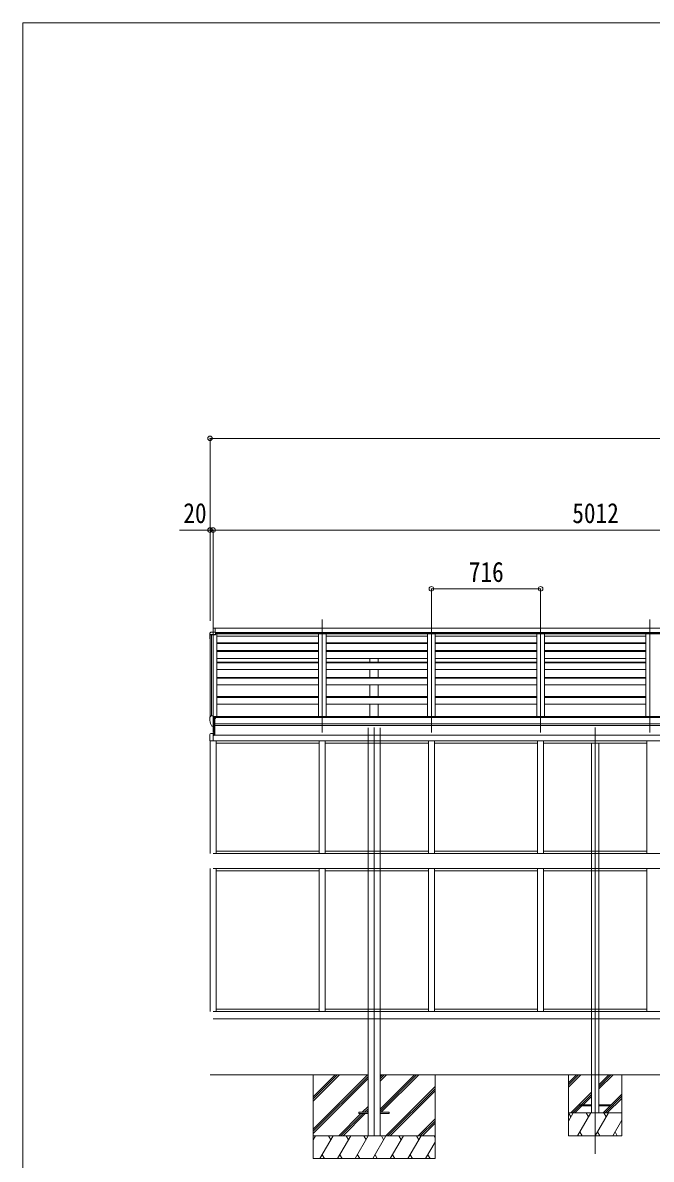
# Model space of a CAD drawing. Units: millimetres at full size. Extents: x -8385 to 8479, y -5853 to 5787.
# Drawn here: x -8385 to -4263, y -1671 to 5787 of the extents above; entities that cross this region are included whole.
import ezdxf
from ezdxf.enums import TextEntityAlignment as Align

# ---------------------------------------------------------------- set-up
doc = ezdxf.new("R2010")
doc.units = ezdxf.units.MM
doc.header["$LTSCALE"] = 30
doc.header["$PDMODE"] = 32
doc.header["$PDSIZE"] = 30
for name, color, linetype, lineweight in [('0-0_0', 7, 'Continuous', 9), ('0-1_本体', 4, 'Continuous', 9), ('0-2_部品', 7, 'Continuous', 9), ('0-8_PARTS2', 2, 'Continuous', 9), ('0-A_寸法', 6, 'Continuous', 9), ('1-0_FRAME', 4, 'Continuous', 9), ('F-0_240', 7, 'Continuous', 9)]:
    doc.layers.add(name, color=color, linetype=linetype, lineweight=lineweight)
doc.styles.add('ＭＳ ゴシック', font='')
doc.styles.get('ＭＳ ゴシック').set_extended_font_data('MS Gothic')

msp = doc.modelspace()

# ---------------------------------------------------------------- linework, layer by layer
at = {"layer": '0-0_0'}
for p, q in [((-6120.78, -1117.41), (-7157.28, -1117.41)), ((-6481.28, -1117.41), (-6481.28, -1667.41)), ((-6481.28, -1473.72), (-6124.97, -1117.41)), ((-6481.28, -1261.59), (-6337.1, -1117.41)), ((-6481.28, -1275.73), (-6322.96, -1117.41)), ((-6481.28, -1289.87), (-6308.82, -1117.41)), ((-3220.78, -1117.41), (-6041.78, -1117.41)), ((-6041.78, -1342.59), (-5816.6, -1117.41)), ((-6041.78, -1356.73), (-5802.46, -1117.41)), ((-6041.78, -1158.74), (-6000.45, -1117.41)), ((-6041.78, -1144.6), (-6014.59, -1117.41)), ((-6041.78, -1130.46), (-6028.74, -1117.41)), ((-6033.82, -1362.91), (-5788.32, -1117.41)), ((-5681.28, -1117.41), (-5681.28, -1667.41)), ((-6481.28, -1487.86), (-6120.78, -1127.36)), ((-6481.28, -1502.01), (-6120.78, -1141.51)), ((-6004.47, -1517.41), (-5681.28, -1194.22)), ((-5990.33, -1517.41), (-5681.28, -1208.36)), ((-5976.19, -1517.41), (-5681.28, -1222.51)), ((-6158.34, -1362.91), (-6120.78, -1325.35)), ((-6144.2, -1362.91), (-6120.78, -1339.5)), ((-6312.84, -1517.41), (-6167.34, -1371.91)), ((-6298.7, -1517.41), (-6153.2, -1371.91)), ((-6284.56, -1517.41), (-6139.06, -1371.91)), ((-6130.06, -1362.91), (-6120.78, -1353.64)), ((-5792.34, -1517.41), (-5681.28, -1406.35)), ((-5778.2, -1517.41), (-5681.28, -1420.5)), ((-5764.06, -1517.41), (-5681.28, -1434.64)), ((-5681.28, -1517.41), (-6481.28, -1517.41)), ((-6481.28, -1544.91), (-6465.4, -1517.41)), ((-6436.54, -1667.41), (-6349.93, -1517.41)), ((-6364.93, -1543.39), (-6379.93, -1517.41)), ((-6321.07, -1667.41), (-6234.46, -1517.41)), ((-6249.46, -1543.39), (-6264.47, -1517.41)), ((-6205.6, -1667.41), (-6118.99, -1517.41)), ((-6133.99, -1543.39), (-6149, -1517.41)), ((-6090.13, -1667.41), (-6003.52, -1517.41)), ((-6018.52, -1543.39), (-6033.52, -1517.41)), ((-5974.66, -1667.41), (-5888.05, -1517.41)), ((-5903.05, -1543.39), (-5918.05, -1517.41)), ((-5859.19, -1667.41), (-5772.58, -1517.41)), ((-5802.58, -1517.41), (-5787.58, -1543.39)), ((-5743.72, -1667.41), (-5681.28, -1559.27)), ((-5687.11, -1517.41), (-5681.28, -1527.51)), ((-6481.28, -1667.41), (-5681.28, -1667.41)), ((-6421.54, -1641.43), (-6406.54, -1667.41)), ((-6306.07, -1641.43), (-6291.07, -1667.41)), ((-6190.6, -1641.43), (-6175.6, -1667.41)), ((-6075.13, -1641.43), (-6060.13, -1667.41)), ((-5959.66, -1641.43), (-5944.66, -1667.41)), ((-5844.19, -1641.43), (-5829.19, -1667.41)), ((-5728.72, -1641.43), (-5713.72, -1667.41))]:
    msp.add_line(p, q, dxfattribs=at)
at = {"layer": '0-1_本体'}
for p, q in [((-7123.78, 1813.56), (-2138.78, 1813.56)), ((-7157.28, 1232.06), (-7157.28, 1770.03)), ((-7147.58, 1238.61), (-7147.58, 1770.66)), ((-7123.78, 1786.45), (-2138.78, 1786.45)), ((-7120.78, 1784.18), (-2141.78, 1784.18)), ((-7120.78, 1778.54), (-2141.78, 1778.54)), ((-7120.78, 1777.64), (-2141.78, 1777.64)), ((-7112.28, 1777.64), (-7112.28, 1233.47)), ((-6446.28, 1762.19), (-7112.28, 1762.19)), ((-6446.28, 1717.66), (-7112.28, 1717.66)), ((-6446.28, 1715.66), (-7112.28, 1715.66)), ((-6446.28, 1777.64), (-6446.28, 1235.13)), ((-6396.28, 1777.64), (-6396.28, 1235.13)), ((-5730.28, 1762.19), (-6396.28, 1762.19)), ((-5730.28, 1717.66), (-6396.28, 1717.66)), ((-5730.28, 1715.66), (-6396.28, 1715.66)), ((-6108.78, 1712.49), (-6108.78, 1715.66)), ((-6053.78, 1712.49), (-6053.78, 1715.66)), ((-5730.28, 1777.64), (-5730.28, 1235.13)), ((-5680.28, 1777.64), (-5680.28, 1235.13)), ((-5014.28, 1762.19), (-5680.28, 1762.19)), ((-5014.28, 1717.66), (-5680.28, 1717.66)), ((-5014.28, 1715.66), (-5680.28, 1715.66)), ((-5014.28, 1777.64), (-5014.28, 1235.13)), ((-4964.28, 1777.64), (-4964.28, 1235.13)), ((-4298.28, 1762.19), (-4964.28, 1762.19)), ((-4298.28, 1717.66), (-4964.28, 1717.66)), ((-4298.28, 1715.66), (-4964.28, 1715.66)), ((-4298.28, 1777.64), (-4298.28, 1235.13)), ((-7112.28, 1712.49), (-6446.28, 1712.49)), ((-6446.28, 1667.74), (-7112.28, 1667.74)), ((-7112.28, 1663.45), (-6446.28, 1663.45)), ((-6446.28, 1659.99), (-7112.28, 1659.99)), ((-6396.28, 1712.49), (-5730.28, 1712.49)), ((-5730.28, 1667.74), (-6396.28, 1667.74)), ((-6396.28, 1663.45), (-5730.28, 1663.45)), ((-5730.28, 1659.99), (-6396.28, 1659.99)), ((-6108.78, 1663.45), (-6108.78, 1667.74)), ((-6053.78, 1663.45), (-6053.78, 1667.74)), ((-5680.28, 1712.49), (-5014.28, 1712.49)), ((-5014.28, 1667.74), (-5680.28, 1667.74)), ((-5680.28, 1663.45), (-5014.28, 1663.45)), ((-5014.28, 1659.99), (-5680.28, 1659.99)), ((-4964.28, 1712.49), (-4298.28, 1712.49)), ((-4298.28, 1667.74), (-4964.28, 1667.74)), ((-4964.28, 1663.45), (-4298.28, 1663.45)), ((-4298.28, 1659.99), (-4964.28, 1659.99)), ((-6446.28, 1615.75), (-7112.28, 1615.75)), ((-7112.28, 1590.88), (-6446.28, 1590.88)), ((-7112.28, 1586.86), (-6446.28, 1586.86)), ((-5730.28, 1615.75), (-6396.28, 1615.75)), ((-6396.28, 1590.88), (-5730.28, 1590.88)), ((-6396.28, 1586.86), (-5730.28, 1586.86)), ((-6108.78, 1590.88), (-6108.78, 1615.75)), ((-6053.78, 1590.88), (-6053.78, 1615.75)), ((-5014.28, 1615.75), (-5680.28, 1615.75)), ((-5680.28, 1590.88), (-5014.28, 1590.88)), ((-5680.28, 1586.86), (-5014.28, 1586.86)), ((-4298.28, 1615.75), (-4964.28, 1615.75)), ((-4964.28, 1590.88), (-4298.28, 1590.88)), ((-4964.28, 1586.86), (-4298.28, 1586.86)), ((-7112.28, 1542.42), (-6446.28, 1542.42)), ((-6396.28, 1542.42), (-5730.28, 1542.42)), ((-6108.78, 1490.84), (-6108.78, 1542.42)), ((-6053.78, 1490.84), (-6053.78, 1542.42)), ((-5680.28, 1542.42), (-5014.28, 1542.42)), ((-4964.28, 1542.42), (-4298.28, 1542.42)), ((-7112.28, 1490.84), (-6446.28, 1490.84)), ((-6446.28, 1485.06), (-7112.28, 1485.06)), ((-7112.28, 1441.13), (-6446.28, 1441.13)), ((-6396.28, 1490.84), (-5730.28, 1490.84)), ((-5730.28, 1485.06), (-6396.28, 1485.06)), ((-6396.28, 1441.13), (-5730.28, 1441.13)), ((-6108.78, 1365.75), (-6108.78, 1441.13)), ((-6053.78, 1365.75), (-6053.78, 1441.13)), ((-5680.28, 1490.84), (-5014.28, 1490.84)), ((-5014.28, 1485.06), (-5680.28, 1485.06)), ((-5680.28, 1441.13), (-5014.28, 1441.13)), ((-4964.28, 1490.84), (-4298.28, 1490.84)), ((-4298.28, 1485.06), (-4964.28, 1485.06)), ((-4964.28, 1441.13), (-4298.28, 1441.13)), ((-7112.28, 1365.75), (-6446.28, 1365.75)), ((-6446.28, 1358.93), (-7112.28, 1358.93)), ((-6396.28, 1365.75), (-5730.28, 1365.75)), ((-5730.28, 1358.93), (-6396.28, 1358.93)), ((-5680.28, 1365.75), (-5014.28, 1365.75)), ((-5014.28, 1358.93), (-5680.28, 1358.93)), ((-4964.28, 1365.75), (-4298.28, 1365.75)), ((-4298.28, 1358.93), (-4964.28, 1358.93)), ((-7112.28, 1315.39), (-6446.28, 1315.39)), ((-6396.28, 1315.39), (-5730.28, 1315.39)), ((-6108.78, 1235.21), (-6108.78, 1315.39)), ((-6053.78, 1235.21), (-6053.78, 1315.39)), ((-5680.28, 1315.39), (-5014.28, 1315.39)), ((-4964.28, 1315.39), (-4298.28, 1315.39)), ((-7135.78, 1233.47), (-7112.28, 1233.47)), ((-2131.78, 1228.5), (-7130.78, 1228.5)), ((-7107.28, 1228.5), (-7107.28, 1235.21)), ((-2155.28, 1235.21), (-7107.28, 1235.21)), ((-7130.78, 1187.28), (-2131.78, 1187.28)), ((-2131.78, 1175.42), (-7130.78, 1175.51)), ((-6120.78, 1159.68), (-6120.78, -1517.41)), ((-6041.78, 1159.68), (-6041.78, -1517.41))]:
    msp.add_line(p, q, dxfattribs=at)
msp.add_circle((-7123.31, 1223.77), 3, dxfattribs=at)
at = {"layer": '0-2_部品'}
for p, q in [((-7135.78, 1815.56), (-7137.28, 1815.56)), ((-7137.28, 1815.56), (-7137.28, 1813.16)), ((-7137.28, 1787.07), (-7137.28, 1813.16)), ((-7135.78, 1815.56), (-7135.78, 1813.84)), ((-7123.78, 1814.81), (-7135.78, 1815.55)), ((-7135.78, 1813.84), (-7135.78, 1813.83)), ((-7123.78, 1814.81), (-7123.78, 1786.32)), ((-7159.28, 1768.28), (-7159.28, 1779.35)), ((-7157.78, 1768.28), (-7157.78, 1768.91)), ((-7152.37, 1788.15), (-7156.44, 1782.34)), ((-7156.44, 1771.9), (-7151.87, 1772.16)), ((-7156.36, 1770.41), (-7151.78, 1770.66)), ((-7151.87, 1772.16), (-7120.78, 1772.16)), ((-7151.87, 1770.66), (-7120.78, 1770.66)), ((-7149.28, 1788.72), (-7151.61, 1788.58)), ((-7149.28, 1788.72), (-7137.28, 1788.72)), ((-7123.78, 1787.79), (-7137.28, 1788.62)), ((-7123.78, 1787.59), (-7137.28, 1788.34)), ((-7123.78, 1786.32), (-7137.28, 1787.07)), ((-7137.28, 1787.07), (-7120.78, 1784.58)), ((-7120.78, 1770.66), (-7120.78, 1784.58))]:
    msp.add_line(p, q, dxfattribs=at)
at = {"layer": '0-2_部品', "color": 4}
for p, q in [((-7159.28, 1229.31), (-7159.28, 1228.68)), ((-7152.37, 1238.12), (-7156.44, 1232.31)), ((-7137.28, 1170.18), (-7137.28, 1238.68)), ((-7135.78, 1237.77), (-7137.28, 1237.77)), ((-7130.78, 1228.95), (-7137.28, 1229.35)), ((-7135.78, 1237.77), (-7135.78, 1231.6)), ((-7135.78, 1233.47), (-7112.28, 1233.47)), ((-7132.28, 1228.54), (-7130.28, 1228.81)), ((-7132.28, 1110.77), (-7132.28, 1228.54)), ((-2144.28, 1229.74), (-7130.28, 1229.74)), ((-7130.28, 1229.74), (-7130.28, 1228.81)), ((-7130.28, 1228.81), (-7125.54, 1228.16)), ((-7130.28, 1110.65), (-7130.28, 1226.84)), ((-7125.28, 1111.24), (-7125.28, 1227.87)), ((-7107.28, 1229.74), (-7107.28, 1235.21)), ((-2155.28, 1235.21), (-7107.28, 1235.21)), ((-7144.9, 1172), (-7154.65, 1187.38)), ((-7137.28, 1123.42), (-7152.57, 1122.62)), ((-7138.78, 1170.28), (-7142.49, 1170.5)), ((-7138.78, 1170.28), (-7137.28, 1170.18)), ((-7137.28, 1172.38), (-7136.78, 1172.38)), ((-7137.28, 1123.42), (-7137.28, 1074.22)), ((-7137.28, 1122.92), (-7132.28, 1122.92)), ((-7136.78, 1172.38), (-7136.28, 1173.38)), ((-7132.28, 1173.38), (-7136.28, 1173.38)), ((-7132.28, 1160.15), (-7130.28, 1160.03)), ((-7132.28, 1130.92), (-7130.28, 1130.92)), ((-7132.28, 1124.07), (-7130.28, 1123.95)), ((-7157.78, 1117.13), (-7157.78, 1074.22)), ((-7137.28, 1074.22), (-7157.78, 1074.22)), ((-7157.28, 1074.22), (-7157.28, 335.62)), ((-7137.28, 1074.42), (-2125.28, 1074.42)), ((-2144.28, 1112.92), (-7125.28, 1112.92)), ((-7117.28, 1074.42), (-7117.28, 335.42)), ((-6441.28, 1058.42), (-7117.28, 1058.42)), ((-6441.28, 1074.42), (-6441.28, 335.42)), ((-6401.28, 1074.42), (-6401.28, 335.42)), ((-6401.28, 1058.42), (-5725.28, 1058.42)), ((-6120.78, 1058.42), (-6120.78, -750.58)), ((-6041.78, 1058.42), (-6041.78, -750.58)), ((-5725.28, 1074.42), (-5725.28, 335.42)), ((-5685.28, 1074.42), (-5685.28, 335.42)), ((-5685.28, 1058.42), (-5009.28, 1058.42)), ((-5009.28, 1074.42), (-5009.28, 335.42)), ((-4969.28, 1074.42), (-4969.28, 335.42)), ((-4969.28, 1058.42), (-4293.28, 1058.42)), ((-4656.28, 1058.42), (-4656.28, -750.58)), ((-4606.28, 1058.42), (-4606.28, -750.58)), ((-4293.28, 1074.42), (-4293.28, 335.42)), ((-7137.28, 335.42), (-2125.28, 335.42)), ((-7117.28, 350.92), (-6441.28, 350.92)), ((-6401.28, 350.92), (-5725.28, 350.92)), ((-5685.28, 350.92), (-5009.28, 350.92)), ((-4969.28, 350.92), (-4293.28, 350.92)), ((-7157.28, 237.22), (-7157.28, -701.88)), ((-7137.28, 237.42), (-2125.28, 237.42)), ((-7117.28, 237.42), (-7117.28, -702.08)), ((-6441.28, -702.08), (-6441.28, 237.42)), ((-6401.28, -702.08), (-6401.28, 237.42)), ((-5725.28, -702.08), (-5725.28, 237.42)), ((-5685.28, -702.08), (-5685.28, 237.42)), ((-5009.28, 237.42), (-5009.28, -702.08)), ((-4969.28, 237.42), (-4969.28, -702.08)), ((-4293.28, 237.42), (-4293.28, -702.08)), ((-7117.28, 221.92), (-6441.28, 221.92)), ((-6401.28, 221.92), (-5725.28, 221.92)), ((-5685.28, 221.92), (-5009.28, 221.92)), ((-4969.28, 221.92), (-4293.28, 221.92)), ((-2125.28, -702.08), (-7137.28, -702.08)), ((-7117.28, -686.57), (-6441.28, -686.57)), ((-6401.28, -686.57), (-5725.28, -686.57)), ((-5685.28, -686.57), (-5009.28, -686.57)), ((-4969.28, -686.57), (-4293.28, -686.57)), ((-7137.28, -750.58), (-2125.28, -750.58)), ((-6181.28, -1362.91), (-6120.78, -1362.91)), ((-6181.28, -1362.91), (-6181.28, -1371.91)), ((-6120.78, -1371.91), (-6181.28, -1371.91)), ((-6041.78, -1362.91), (-5981.28, -1362.91)), ((-5981.28, -1371.91), (-6041.78, -1371.91)), ((-5981.28, -1362.91), (-5981.28, -1371.91))]:
    msp.add_line(p, q, dxfattribs=at)
at = {"layer": '0-2_部品'}
msp.add_lwpolyline([(-7123.78, 1813.66), (-7127.39, 1813.71), (-7135.78, 1813.83)], dxfattribs=at)
at = {"layer": '0-2_部品', "color": 4}
for points in [[(-7137.28, 1238.68), (-7149.28, 1238.68), (-7151.61, 1238.54)], [(-7130.78, 1228.75), (-7130.78, 1231.6), (-7135.78, 1231.6)], [(-7137.28, 1184.07), (-7134.12, 1184.48), (-7132.28, 1184.72)], [(-7132.28, 1161.51), (-7132.28, 1161.38), (-7132.28, 1161.24), (-7132.28, 1161.1), (-7132.28, 1160.95), (-7132.28, 1160.83), (-7132.28, 1160.74), (-7132.28, 1160.69)], [(-7130.28, 1160.61), (-7130.28, 1160.67), (-7130.28, 1160.76), (-7130.28, 1160.88), (-7130.28, 1161.03), (-7130.28, 1161.17), (-7130.28, 1161.31), (-7130.28, 1161.44)], [(-7132.28, 1110.77), (-7130.28, 1110.65), (-7125.56, 1110.94)]]:
    msp.add_lwpolyline(points, dxfattribs=at)
at = {"layer": '0-2_部品'}
for centre, radius, start, end in [((-7156.28, 1779.35), 3, 93, 180), ((-7156.28, 1768.91), 3, 93, 180), ((-6957.28, 1768.28), 202, 180, 188.0693), ((-7156.28, 1768.91), 1.5, 93, 180), ((-6957.28, 1768.28), 200.5, 180, 184.04721), ((-7151.55, 1787.58), 1, 93.5, 145)]:
    msp.add_arc(centre, radius, start, end, dxfattribs=at)
at = {"layer": '0-2_部品', "color": 4}
for centre, radius, start, end in [((-7156.28, 1229.31), 3, 93, 180), ((-6966.79, 1228.69), 192.49, 180.0008, 192.1233), ((-7151.55, 1237.54), 1, 93.5, 145), ((-7125.58, 1227.87), 0.3, 359.96057, 82.08161), ((-7152.28, 1117.13), 5.5, 93, 180), ((-7152.05, 1188.88), 3, 191.83348, 210), ((-7142.31, 1173.5), 3, 210, 266.5), ((-7125.58, 1111.24), 0.3, 273.5, 0)]:
    msp.add_arc(centre, radius, start, end, dxfattribs=at)
at = {"layer": '0-2_部品'}
msp.add_ellipse((-7093.95, 1812.91), major_axis=(-43.33, 0.25), ratio=0.060879, start_param=6.0196548, end_param=6.2835435, dxfattribs=at)
at = {"layer": '0-8_PARTS2', "color": 6}
for p, q in [((-7137.28, 2457.76), (-2125.28, 2457.76)), ((-5705.28, 2071.86), (-4989.28, 2071.86))]:
    msp.add_line(p, q, dxfattribs=at)
at = {"layer": '0-8_PARTS2'}
for p, q in [((-7137.28, 1129.1), (-7137.28, 1870.58)), ((-6421.28, 1129.1), (-6421.28, 1870.58)), ((-5705.28, 1129.1), (-5705.28, 1870.58)), ((-4989.28, 1129.1), (-4989.28, 1870.58)), ((-4273.28, 1129.1), (-4273.28, 1870.58)), ((-6081.28, 1162.47), (-6081.28, -1520.21))]:
    msp.add_line(p, q, dxfattribs=at)
at = {"layer": '0-A_寸法'}
for p, q in [((-7157.28, 3059.6), (-7157.28, 2457.76)), ((-7157.28, 3059.6), (-673.28, 3059.6)), ((-7157.28, 2457.76), (-7357.28, 2457.76)), ((-7157.28, 2457.76), (-7157.28, 1861.67)), ((-7137.28, 2457.76), (-7157.28, 2457.76)), ((-7137.28, 2457.76), (-7137.28, 1861.67)), ((-7137.28, 2457.76), (-7137.28, 1861.67)), ((-5705.28, 2071.86), (-5705.28, 1861.67)), ((-4989.28, 2071.86), (-4989.28, 1861.67))]:
    msp.add_line(p, q, dxfattribs=at)
for p in [(-7157.28, 3059.6), (-7157.28, 2457.76), (-7137.28, 2457.76), (-5705.28, 2071.86), (-4989.28, 2071.86)]:
    msp.add_point(p, dxfattribs=at)
at = {"layer": '1-0_FRAME', "color": 2}
msp.add_line((-4631.28, 1162.47), (-4631.28, -1635.02), dxfattribs=at)
at = {"layer": '1-0_FRAME'}
for p, q in [((-4656.28, -750.58), (-4656.28, -1367.41)), ((-4606.28, -750.58), (-4606.28, -1367.41)), ((-4806.28, -1117.41), (-4806.28, -1517.41)), ((-4806.28, -1169.76), (-4753.93, -1117.41)), ((-4806.28, -1183.9), (-4739.79, -1117.41)), ((-4806.28, -1198.04), (-4725.65, -1117.41)), ((-4606.28, -1210.18), (-4513.52, -1117.41)), ((-4606.28, -1196.03), (-4527.66, -1117.41)), ((-4606.28, -1181.89), (-4541.8, -1117.41)), ((-4456.28, -1517.41), (-4456.28, -1117.41)), ((-4791.8, -1367.41), (-4656.28, -1231.89)), ((-4723.66, -1313.41), (-4656.28, -1246.03)), ((-4709.52, -1313.41), (-4656.28, -1260.18)), ((-4565.53, -1367.41), (-4456.28, -1258.17)), ((-4531.28, -1319.02), (-4456.28, -1244.02)), ((-4777.66, -1367.41), (-4731.28, -1321.03)), ((-4763.52, -1367.41), (-4717.52, -1321.41)), ((-4656.28, -1321.41), (-4731.28, -1321.41)), ((-4606.28, -1313.41), (-4531.28, -1313.41)), ((-4579.67, -1367.41), (-4533.67, -1321.41)), ((-4551.39, -1367.41), (-4456.28, -1272.31)), ((-4806.28, -1420.53), (-4775.62, -1367.41)), ((-4806.28, -1367.41), (-4456.28, -1367.41)), ((-4790.62, -1393.39), (-4805.62, -1367.41)), ((-4746.75, -1517.41), (-4660.15, -1367.41)), ((-4675.15, -1393.4), (-4690.15, -1367.41)), ((-4631.28, -1517.41), (-4544.68, -1367.41)), ((-4559.68, -1393.39), (-4574.68, -1367.41)), ((-4515.81, -1517.41), (-4456.28, -1414.31)), ((-4731.75, -1491.43), (-4716.75, -1517.41)), ((-4616.28, -1491.43), (-4601.28, -1517.41)), ((-4500.81, -1491.43), (-4485.81, -1517.41)), ((-4806.28, -1517.41), (-4456.28, -1517.41))]:
    msp.add_line(p, q, dxfattribs=at)
for points in [[(-4731.28, -1321.41), (-4731.28, -1313.41), (-4656.28, -1313.41)], [(-4531.28, -1313.41), (-4531.28, -1321.41), (-4606.28, -1321.41)]]:
    msp.add_lwpolyline(points, dxfattribs=at)
at = {"layer": 'F-0_240', "color": 5}
for q in [(-8385.45, -5852.66), (8054.55, 5787.34)]:
    msp.add_line((-8385.45, 5787.34), q, dxfattribs=at)

# ---------------------------------------------------------------- texts
at = {"layer": '0-A_寸法', "color": 7, "style": 'ＭＳ ゴシック', "width": 0.85}
for s, p in [('20', (-7332.28, 2463.76)), ('5012', (-4781.28, 2463.76)), ('716', (-5459.78, 2077.86))]:
    msp.add_text(s, height=132, dxfattribs=at).set_placement(p, align=Align.BOTTOM_LEFT)

doc.saveas('drawing.dxf')
